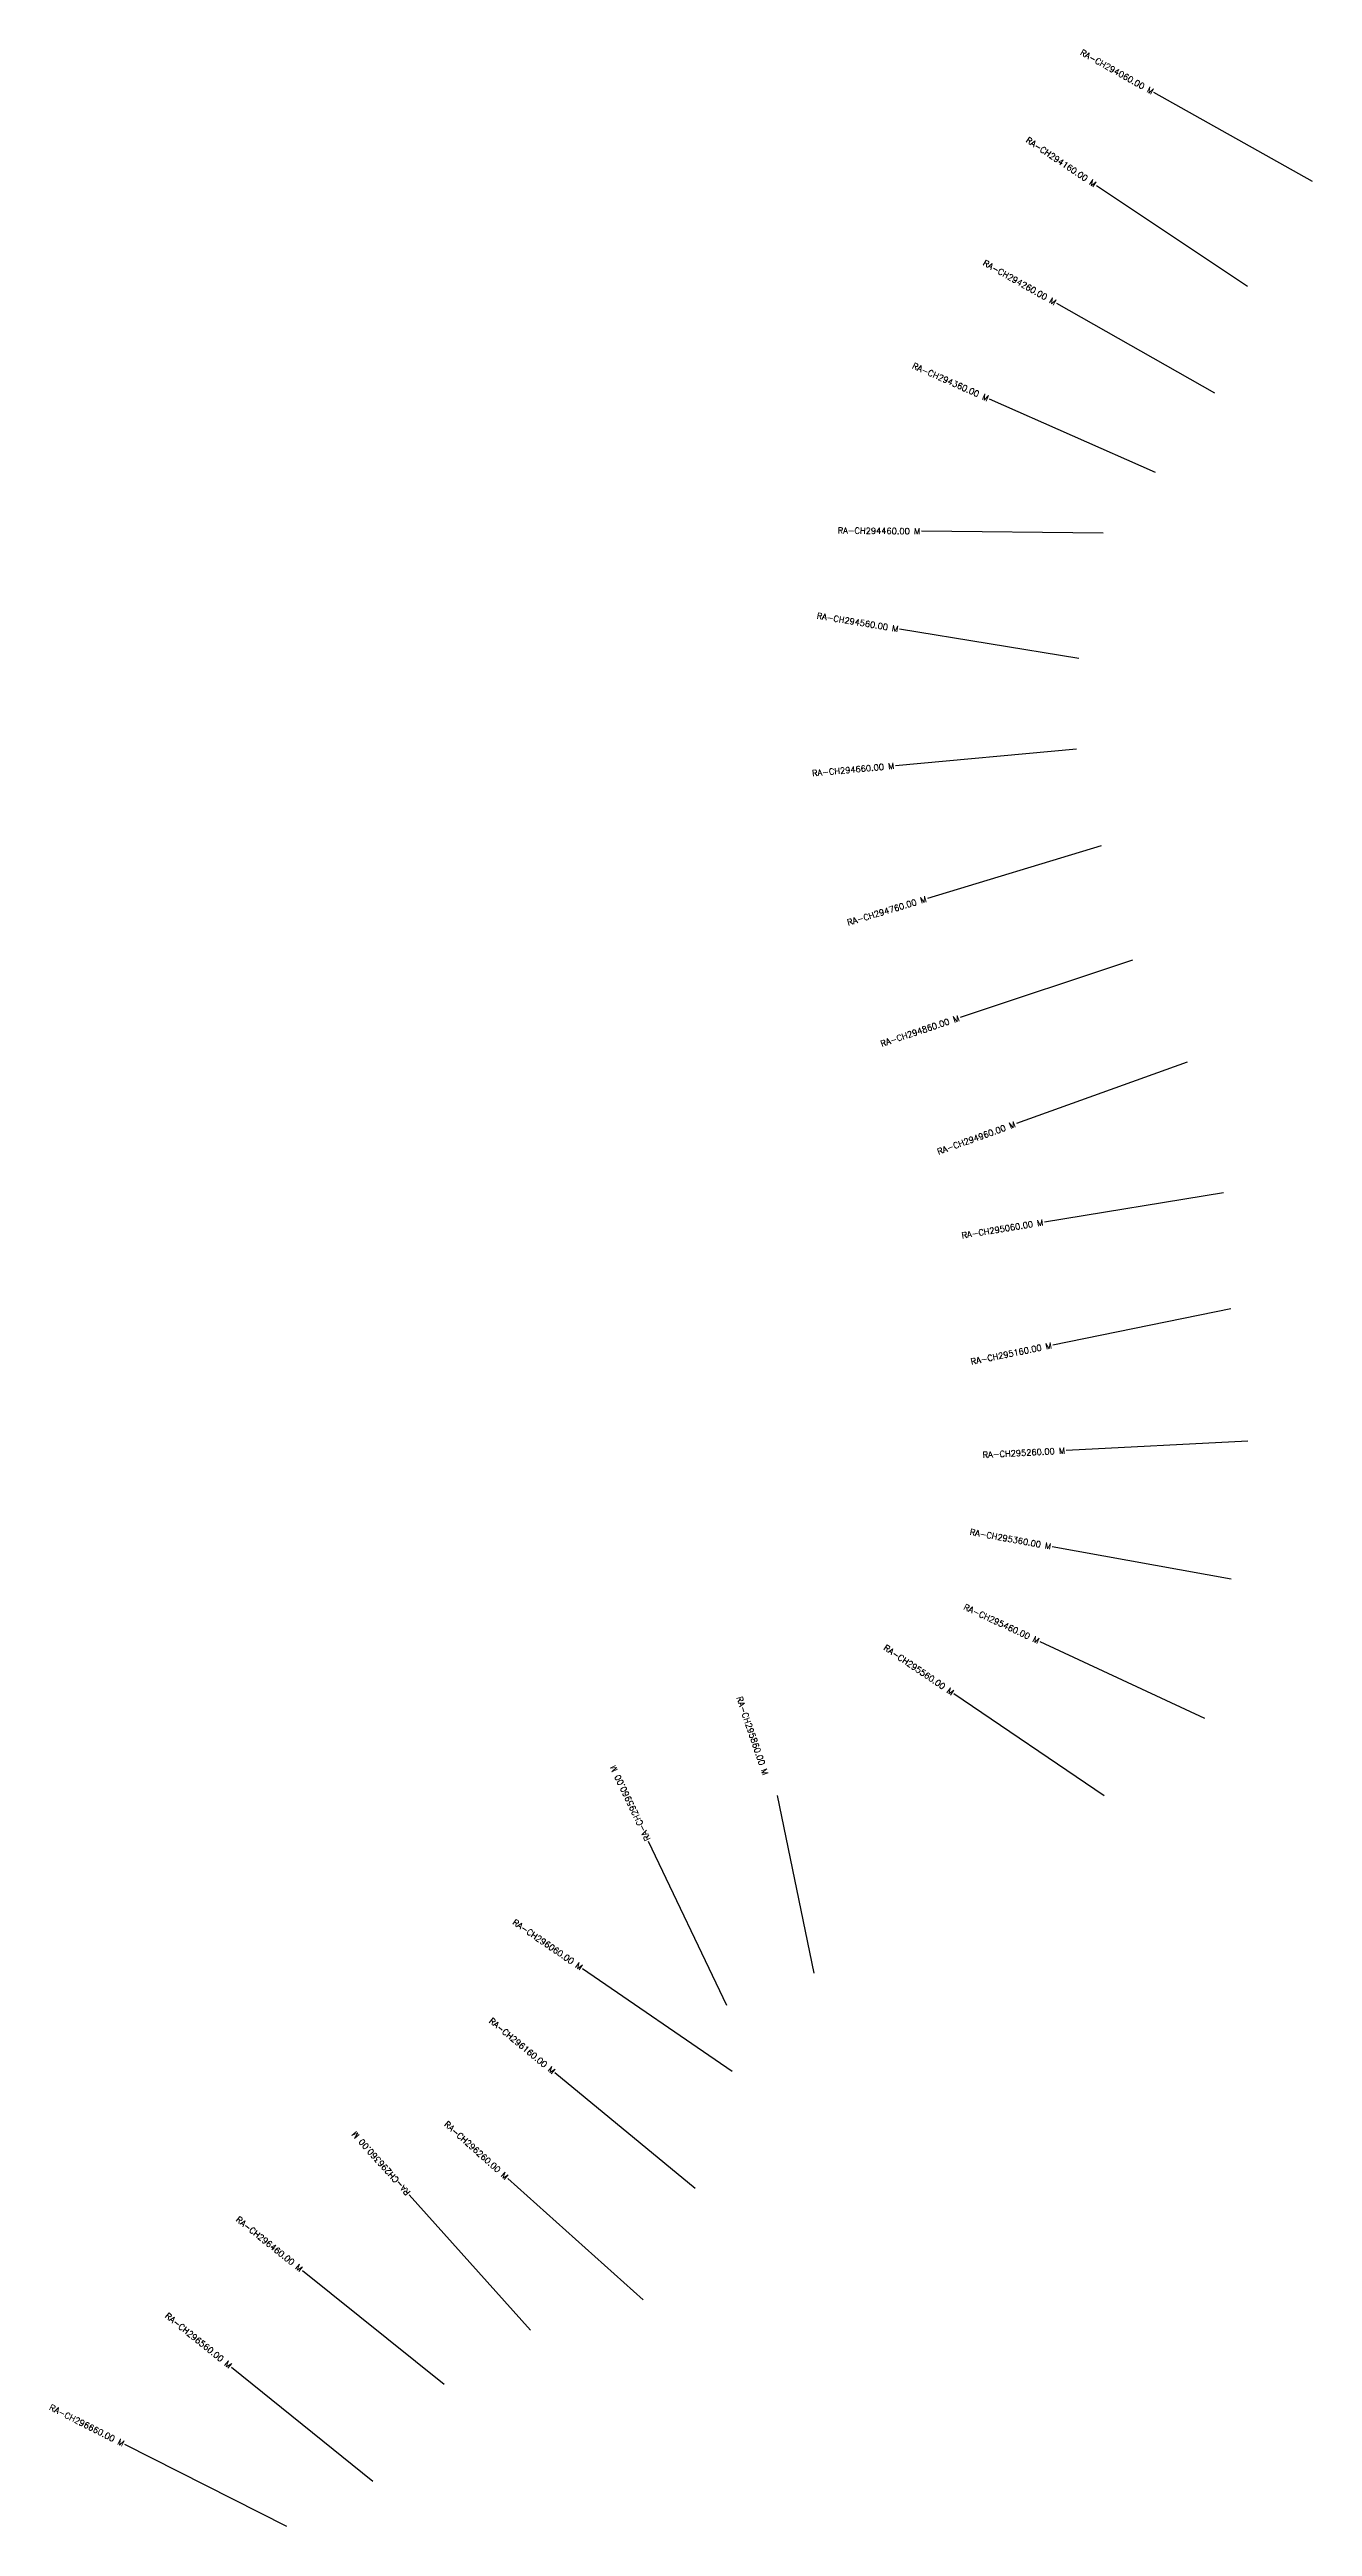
# Model space of a CAD drawing. Header units: metres. Extents: x 281119 to 290085, y 2015291 to 2018697.
# Drawn here: x 281502 to 282545, y 2016633 to 2018679 of the extents above; entities that cross this region are included whole.
import ezdxf
from ezdxf.enums import TextEntityAlignment as Align

# ---------------------------------------------------------------- set-up
doc = ezdxf.new("R2010")
doc.units = ezdxf.units.M
doc.layers.add('CS', color=134, linetype='Continuous')
doc.layers.add('CSMark', color=6, linetype='Continuous')
doc.styles.get("Standard").update_dxf_attribs({"font": 'simplex.shx'})

msp = doc.modelspace()

# ---------------------------------------------------------------- linework, layer by layer
at = {"layer": 'CS'}
for p, q in [((282545.3, 2018570), (282414.4, 2018643.4)), ((282491.6, 2018483.2), (282366.9, 2018566.5)), ((282464.6, 2018395.2), (282334.1, 2018469.2)), ((282415.7, 2018329.5), (282278.5, 2018390.2)), ((282372.3, 2018279.6), (282222.3, 2018281.1)), ((282352.2, 2018175.9), (282204.2, 2018200.2)), ((282350.3, 2018101.2), (282200.9, 2018087.5)), ((282370.9, 2018021.2), (282227.3, 2017977.8)), ((282396.7, 2017926.9), (282254.4, 2017879.5)), ((282441.9, 2017842.7), (282300.8, 2017791.9)), ((282471.9, 2017734.7), (282323.9, 2017710.6)), ((282477.8, 2017639), (282330.8, 2017609)), ((282491.8, 2017529.6), (282342, 2017521.8)), ((282478, 2017415.6), (282330.4, 2017442.4)), ((282456.3, 2017300.7), (282320.3, 2017364)), ((282373.3, 2017236.7), (282249.2, 2017321)), ((282133.7, 2017090.2), (282103.5, 2017237.1)), ((282061.5, 2017063.6), (281997, 2017199)), ((282066.1, 2017008.9), (281942.5, 2017093.9)), ((282035.4, 2016912.4), (281919.6, 2017007.8)), ((281992.5, 2016820.4), (281880.8, 2016920.6)), ((281899.4, 2016795.3), (281799.4, 2016907.1)), ((281828.2, 2016750.6), (281711.2, 2016844.5)), ((281769.2, 2016670.4), (281652.5, 2016764.7)), ((281698.2, 2016633.3), (281564.4, 2016700.9))]:
    msp.add_line(p, q, dxfattribs=at)

# ---------------------------------------------------------------- texts
at = {"layer": 'CSMark'}
for s, rotation, p in [('RA-CH294060.00 M', 330.7109, (282413.6, 2018643.8)), ('RA-CH294160.00 M', 326.2462, (282366.1, 2018567.1)), ('RA-CH294260.00 M', 330.4316, (282333.2, 2018469.7)), ('RA-CH294360.00 M', 336.1111, (282277.6, 2018390.6)), ('RA-CH294460.00 M', 359.4331, (282221.3, 2018281.1)), ('RA-CH294560.00 M', 350.6632, (282203.2, 2018200.4)), ('RA-CH294660.00 M', 5.2262, (282199.9, 2018087.4)), ('RA-CH294760.00 M', 16.8447, (282226.4, 2017977.5)), ('RA-CH294860.00 M', 18.4162, (282253.4, 2017879.2)), ('RA-CH294960.00 M', 19.7856, (282299.8, 2017791.6)), ('RA-CH295060.00 M', 9.2738, (282322.9, 2017710.4)), ('RA-CH295160.00 M', 11.516, (282329.9, 2017608.8)), ('RA-CH295260.00 M', 2.9853, (282341, 2017521.8)), ('RA-CH295360.00 M', 349.689, (282329.4, 2017442.6)), ('RA-CH295460.00 M', 335.0451, (282319.4, 2017364.4)), ('RA-CH295560.00 M', 325.8113, (282248.4, 2017321.5)), ('RA-CH296060.00 M', 325.4684, (281941.7, 2017094.5)), ('RA-CH296160.00 M', 320.5082, (281918.9, 2017008.5)), ('RA-CH296260.00 M', 318.1307, (281880.1, 2016921.2)), ('RA-CH296460.00 M', 321.2539, (281710.4, 2016845.2)), ('RA-CH296560.00 M', 321.0365, (281651.8, 2016765.4)), ('RA-CH296660.00 M', 333.1948, (281563.5, 2016701.4))]:
    msp.add_text(s, height=5, rotation=rotation, dxfattribs=at).set_placement(p, align=Align.MIDDLE_RIGHT)
for s, rotation, p in [('RA-CH295860.00 M', 288.8224, (282071.8, 2017318.6)), ('RA-CH295960.00 M', 115.4904, (281996.5, 2017199.9)), ('RA-CH296360.00 M', 131.8145, (281798.7, 2016907.8))]:
    msp.add_text(s, height=5, rotation=rotation, dxfattribs=at).set_placement(p, align=Align.MIDDLE_LEFT)

doc.saveas('drawing.dxf')
